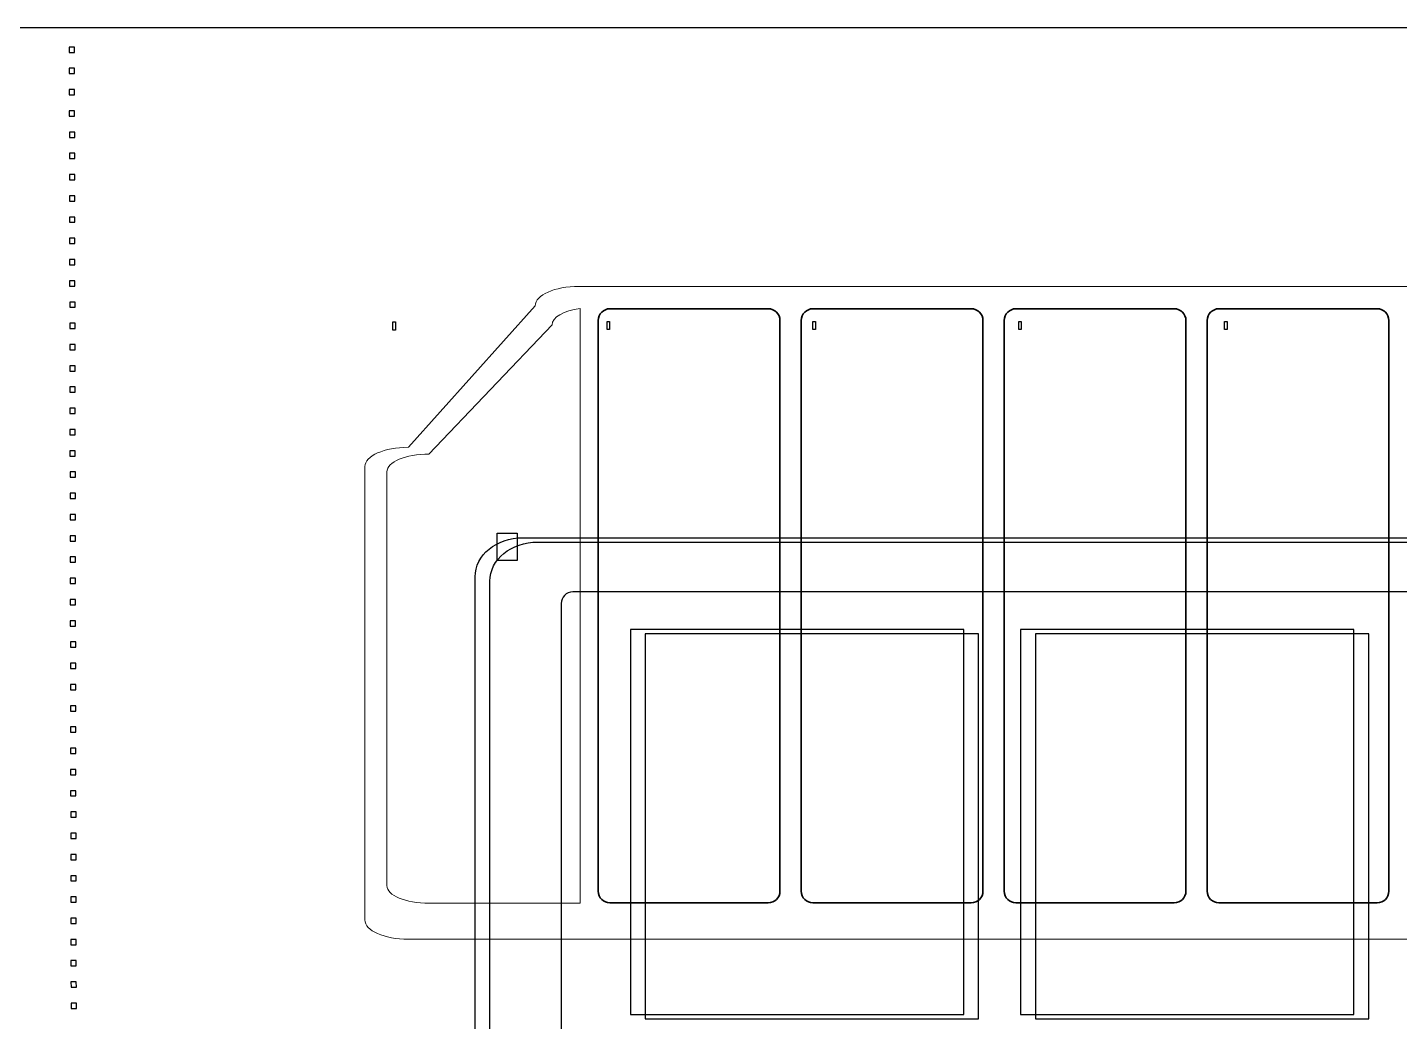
# Model space of a CAD drawing. Header units: centimetres. Extents: x -12.1 to 11.9, y -8.3 to 8.4.
# Drawn here: x -0.17 to 6.67, y 3.38 to 8.33 of the extents above; entities that cross this region are included whole.
import ezdxf

# ---------------------------------------------------------------- set-up
doc = ezdxf.new("R2010")
doc.units = ezdxf.units.CM
doc.header["$MEASUREMENT"] = 0
doc.header["$XCLIPFRAME"] = 0
doc.layers.add('Layer 1', color=7, linetype='Continuous')
picture_1 = doc.add_image_def('image2.jpg', size_in_pixel=(511, 710))
picture_2 = doc.add_image_def('image3.jpg', size_in_pixel=(69, 213))
picture_3 = doc.add_image_def('image5.jpg', size_in_pixel=(65, 213))
picture_4 = doc.add_image_def('image6.jpg', size_in_pixel=(65, 213))
picture_5 = doc.add_image_def('image7.jpg', size_in_pixel=(65, 213))
picture_6 = doc.add_image_def('image8.jpg', size_in_pixel=(65, 213))

msp = doc.modelspace()

# ---------------------------------------------------------------- linework, layer by layer
at = {"layer": 'Layer 1', "lineweight": 25}
for points, knots in [([(-11.88608, 8.33415), (-11.91814, 8.33415), (-11.94396, 8.30833), (-11.94396, 8.27627), (-11.94396, 8.27627), (-11.94396, 8.27627), (-11.94396, -8.27673), (-11.94396, -8.27673), (-11.94396, -8.27673), (-11.94396, -8.30879), (-11.91814, -8.33461), (-11.88608, -8.33461), (-11.88608, -8.33461), (-11.88608, -8.33461), (0.03836, -8.33461), (0.03836, -8.33461), (0.03836, -8.33461), (0.03836, -8.33461), (0.08301, -8.33461), (0.08301, -8.33461), (0.08301, -8.33461), (0.08301, -8.33461), (11.94461, -8.33461), (11.94461, -8.33461), (11.94461, -8.33461), (11.94461, -8.33461), (11.94461, 8.33414), (11.94461, 8.33414), (11.94461, 8.33414), (11.94461, 8.33414), (0.08301, 8.33414), (0.08301, 8.33414), (0.08301, 8.33414), (0.08301, 8.33414), (0.03836, 8.33414), (0.03836, 8.33414), (0.03836, 8.33414), (0.03836, 8.33414), (-11.88608, 8.33414), (-11.88608, 8.33414), (-11.88608, 8.33414), (-11.88608, 8.33414), (-11.88608, 8.33415), (-11.88608, 8.33415)], [0, 0, 0, 0, 0.0833333, 0.0833333, 0.0833333, 0.0833333, 0.1666667, 0.1666667, 0.1666667, 0.1666667, 0.25, 0.25, 0.25, 0.25, 0.3333333, 0.3333333, 0.3333333, 0.3333333, 0.4166667, 0.4166667, 0.4166667, 0.4166667, 0.5, 0.5, 0.5, 0.5, 0.5833333, 0.5833333, 0.5833333, 0.5833333, 0.6666667, 0.6666667, 0.6666667, 0.6666667, 0.75, 0.75, 0.75, 0.75, 0.8333333, 0.8333333, 0.8333333, 0.8333333, 1, 1, 1, 1]), ([(0.04167, 8.23659), (0.04167, 8.23659), (0.06813, 8.23659), (0.06813, 8.23659), (0.06813, 8.23659), (0.06813, 8.23659), (0.06813, 8.21013), (0.06813, 8.21013), (0.06813, 8.21013), (0.06813, 8.21013), (0.04167, 8.21013), (0.04167, 8.21013), (0.04167, 8.21013), (0.04167, 8.21013), (0.04167, 8.23659), (0.04167, 8.23659)], [0, 0, 0, 0, 0.2, 0.2, 0.2, 0.2, 0.4, 0.4, 0.4, 0.4, 0.6, 0.6, 0.6, 0.6, 1, 1, 1, 1]), ([(0.04167, 8.13075), (0.04167, 8.13075), (0.06813, 8.13075), (0.06813, 8.13075), (0.06813, 8.13075), (0.06813, 8.13075), (0.06813, 8.10429), (0.06813, 8.10429), (0.06813, 8.10429), (0.06813, 8.10429), (0.04167, 8.10429), (0.04167, 8.10429), (0.04167, 8.10429), (0.04167, 8.10429), (0.04167, 8.13075), (0.04167, 8.13075)], [0, 0, 0, 0, 0.2, 0.2, 0.2, 0.2, 0.4, 0.4, 0.4, 0.4, 0.6, 0.6, 0.6, 0.6, 1, 1, 1, 1]), ([(0.04167, 8.02492), (0.04167, 8.02492), (0.06813, 8.02492), (0.06813, 8.02492), (0.06813, 8.02492), (0.06813, 8.02492), (0.06813, 7.99846), (0.06813, 7.99846), (0.06813, 7.99846), (0.06813, 7.99846), (0.04167, 7.99846), (0.04167, 7.99846), (0.04167, 7.99846), (0.04167, 7.99846), (0.04167, 8.02492), (0.04167, 8.02492)], [0, 0, 0, 0, 0.2, 0.2, 0.2, 0.2, 0.4, 0.4, 0.4, 0.4, 0.6, 0.6, 0.6, 0.6, 1, 1, 1, 1]), ([(0.04167, 7.91909), (0.04167, 7.91909), (0.06813, 7.91909), (0.06813, 7.91909), (0.06813, 7.91909), (0.06813, 7.91909), (0.06813, 7.89263), (0.06813, 7.89263), (0.06813, 7.89263), (0.06813, 7.89263), (0.04167, 7.89263), (0.04167, 7.89263), (0.04167, 7.89263), (0.04167, 7.89263), (0.04167, 7.91909), (0.04167, 7.91909)], [0, 0, 0, 0, 0.2, 0.2, 0.2, 0.2, 0.4, 0.4, 0.4, 0.4, 0.6, 0.6, 0.6, 0.6, 1, 1, 1, 1]), ([(0.0425, 7.81325), (0.0425, 7.81325), (0.06896, 7.81325), (0.06896, 7.81325), (0.06896, 7.81325), (0.06896, 7.81325), (0.06896, 7.78679), (0.06896, 7.78679), (0.06896, 7.78679), (0.06896, 7.78679), (0.0425, 7.78679), (0.0425, 7.78679), (0.0425, 7.78679), (0.0425, 7.78679), (0.0425, 7.81325), (0.0425, 7.81325)], [0, 0, 0, 0, 0.2, 0.2, 0.2, 0.2, 0.4, 0.4, 0.4, 0.4, 0.6, 0.6, 0.6, 0.6, 1, 1, 1, 1]), ([(0.0425, 7.70742), (0.0425, 7.70742), (0.06896, 7.70742), (0.06896, 7.70742), (0.06896, 7.70742), (0.06896, 7.70742), (0.06896, 7.68096), (0.06896, 7.68096), (0.06896, 7.68096), (0.06896, 7.68096), (0.0425, 7.68096), (0.0425, 7.68096), (0.0425, 7.68096), (0.0425, 7.68096), (0.0425, 7.70742), (0.0425, 7.70742)], [0, 0, 0, 0, 0.2, 0.2, 0.2, 0.2, 0.4, 0.4, 0.4, 0.4, 0.6, 0.6, 0.6, 0.6, 1, 1, 1, 1]), ([(0.0425, 7.60159), (0.0425, 7.60159), (0.06896, 7.60159), (0.06896, 7.60159), (0.06896, 7.60159), (0.06896, 7.60159), (0.06896, 7.57513), (0.06896, 7.57513), (0.06896, 7.57513), (0.06896, 7.57513), (0.0425, 7.57513), (0.0425, 7.57513), (0.0425, 7.57513), (0.0425, 7.57513), (0.0425, 7.60159), (0.0425, 7.60159)], [0, 0, 0, 0, 0.2, 0.2, 0.2, 0.2, 0.4, 0.4, 0.4, 0.4, 0.6, 0.6, 0.6, 0.6, 1, 1, 1, 1]), ([(0.0425, 7.49575), (0.0425, 7.49575), (0.06896, 7.49575), (0.06896, 7.49575), (0.06896, 7.49575), (0.06896, 7.49575), (0.06896, 7.46929), (0.06896, 7.46929), (0.06896, 7.46929), (0.06896, 7.46929), (0.0425, 7.46929), (0.0425, 7.46929), (0.0425, 7.46929), (0.0425, 7.46929), (0.0425, 7.49575), (0.0425, 7.49575)], [0, 0, 0, 0, 0.2, 0.2, 0.2, 0.2, 0.4, 0.4, 0.4, 0.4, 0.6, 0.6, 0.6, 0.6, 1, 1, 1, 1]), ([(0.04332, 7.38992), (0.04332, 7.38992), (0.06978, 7.38992), (0.06978, 7.38992), (0.06978, 7.38992), (0.06978, 7.38992), (0.06978, 7.36346), (0.06978, 7.36346), (0.06978, 7.36346), (0.06978, 7.36346), (0.04332, 7.36346), (0.04332, 7.36346), (0.04332, 7.36346), (0.04332, 7.36346), (0.04332, 7.38992), (0.04332, 7.38992)], [0, 0, 0, 0, 0.2, 0.2, 0.2, 0.2, 0.4, 0.4, 0.4, 0.4, 0.6, 0.6, 0.6, 0.6, 1, 1, 1, 1]), ([(0.04332, 7.28409), (0.04332, 7.28409), (0.06978, 7.28409), (0.06978, 7.28409), (0.06978, 7.28409), (0.06978, 7.28409), (0.06978, 7.25763), (0.06978, 7.25763), (0.06978, 7.25763), (0.06978, 7.25763), (0.04332, 7.25763), (0.04332, 7.25763), (0.04332, 7.25763), (0.04332, 7.25763), (0.04332, 7.28409), (0.04332, 7.28409)], [0, 0, 0, 0, 0.2, 0.2, 0.2, 0.2, 0.4, 0.4, 0.4, 0.4, 0.6, 0.6, 0.6, 0.6, 1, 1, 1, 1]), ([(0.04332, 7.17825), (0.04332, 7.17825), (0.06978, 7.17825), (0.06978, 7.17825), (0.06978, 7.17825), (0.06978, 7.17825), (0.06978, 7.15179), (0.06978, 7.15179), (0.06978, 7.15179), (0.06978, 7.15179), (0.04332, 7.15179), (0.04332, 7.15179), (0.04332, 7.15179), (0.04332, 7.15179), (0.04332, 7.17825), (0.04332, 7.17825)], [0, 0, 0, 0, 0.2, 0.2, 0.2, 0.2, 0.4, 0.4, 0.4, 0.4, 0.6, 0.6, 0.6, 0.6, 1, 1, 1, 1]), ([(0.04332, 7.07242), (0.04332, 7.07242), (0.06978, 7.07242), (0.06978, 7.07242), (0.06978, 7.07242), (0.06978, 7.07242), (0.06978, 7.04596), (0.06978, 7.04596), (0.06978, 7.04596), (0.06978, 7.04596), (0.04332, 7.04596), (0.04332, 7.04596), (0.04332, 7.04596), (0.04332, 7.04596), (0.04332, 7.07242), (0.04332, 7.07242)], [0, 0, 0, 0, 0.2, 0.2, 0.2, 0.2, 0.4, 0.4, 0.4, 0.4, 0.6, 0.6, 0.6, 0.6, 1, 1, 1, 1]), ([(0.04415, 6.96659), (0.04415, 6.96659), (0.07061, 6.96659), (0.07061, 6.96659), (0.07061, 6.96659), (0.07061, 6.96659), (0.07061, 6.94013), (0.07061, 6.94013), (0.07061, 6.94013), (0.07061, 6.94013), (0.04415, 6.94013), (0.04415, 6.94013), (0.04415, 6.94013), (0.04415, 6.94013), (0.04415, 6.96659), (0.04415, 6.96659)], [0, 0, 0, 0, 0.2, 0.2, 0.2, 0.2, 0.4, 0.4, 0.4, 0.4, 0.6, 0.6, 0.6, 0.6, 1, 1, 1, 1]), ([(0.04415, 6.86075), (0.04415, 6.86075), (0.07061, 6.86075), (0.07061, 6.86075), (0.07061, 6.86075), (0.07061, 6.86075), (0.07061, 6.83429), (0.07061, 6.83429), (0.07061, 6.83429), (0.07061, 6.83429), (0.04415, 6.83429), (0.04415, 6.83429), (0.04415, 6.83429), (0.04415, 6.83429), (0.04415, 6.86075), (0.04415, 6.86075)], [0, 0, 0, 0, 0.2, 0.2, 0.2, 0.2, 0.4, 0.4, 0.4, 0.4, 0.6, 0.6, 0.6, 0.6, 1, 1, 1, 1]), ([(0.04415, 6.75492), (0.04415, 6.75492), (0.07061, 6.75492), (0.07061, 6.75492), (0.07061, 6.75492), (0.07061, 6.75492), (0.07061, 6.72846), (0.07061, 6.72846), (0.07061, 6.72846), (0.07061, 6.72846), (0.04415, 6.72846), (0.04415, 6.72846), (0.04415, 6.72846), (0.04415, 6.72846), (0.04415, 6.75492), (0.04415, 6.75492)], [0, 0, 0, 0, 0.2, 0.2, 0.2, 0.2, 0.4, 0.4, 0.4, 0.4, 0.6, 0.6, 0.6, 0.6, 1, 1, 1, 1]), ([(0.04415, 6.64909), (0.04415, 6.64909), (0.07061, 6.64909), (0.07061, 6.64909), (0.07061, 6.64909), (0.07061, 6.64909), (0.07061, 6.62263), (0.07061, 6.62263), (0.07061, 6.62263), (0.07061, 6.62263), (0.04415, 6.62263), (0.04415, 6.62263), (0.04415, 6.62263), (0.04415, 6.62263), (0.04415, 6.64909), (0.04415, 6.64909)], [0, 0, 0, 0, 0.2, 0.2, 0.2, 0.2, 0.4, 0.4, 0.4, 0.4, 0.6, 0.6, 0.6, 0.6, 1, 1, 1, 1]), ([(0.04497, 6.54325), (0.04497, 6.54325), (0.07143, 6.54325), (0.07143, 6.54325), (0.07143, 6.54325), (0.07143, 6.54325), (0.07143, 6.51679), (0.07143, 6.51679), (0.07143, 6.51679), (0.07143, 6.51679), (0.04497, 6.51679), (0.04497, 6.51679), (0.04497, 6.51679), (0.04497, 6.51679), (0.04497, 6.54325), (0.04497, 6.54325)], [0, 0, 0, 0, 0.2, 0.2, 0.2, 0.2, 0.4, 0.4, 0.4, 0.4, 0.6, 0.6, 0.6, 0.6, 1, 1, 1, 1]), ([(0.04497, 6.43742), (0.04497, 6.43742), (0.07143, 6.43742), (0.07143, 6.43742), (0.07143, 6.43742), (0.07143, 6.43742), (0.07143, 6.41096), (0.07143, 6.41096), (0.07143, 6.41096), (0.07143, 6.41096), (0.04497, 6.41096), (0.04497, 6.41096), (0.04497, 6.41096), (0.04497, 6.41096), (0.04497, 6.43742), (0.04497, 6.43742)], [0, 0, 0, 0, 0.2, 0.2, 0.2, 0.2, 0.4, 0.4, 0.4, 0.4, 0.6, 0.6, 0.6, 0.6, 1, 1, 1, 1]), ([(0.04497, 6.33159), (0.04497, 6.33159), (0.07143, 6.33159), (0.07143, 6.33159), (0.07143, 6.33159), (0.07143, 6.33159), (0.07143, 6.30513), (0.07143, 6.30513), (0.07143, 6.30513), (0.07143, 6.30513), (0.04497, 6.30513), (0.04497, 6.30513), (0.04497, 6.30513), (0.04497, 6.30513), (0.04497, 6.33159), (0.04497, 6.33159)], [0, 0, 0, 0, 0.2, 0.2, 0.2, 0.2, 0.4, 0.4, 0.4, 0.4, 0.6, 0.6, 0.6, 0.6, 1, 1, 1, 1]), ([(0.04497, 6.22575), (0.04497, 6.22575), (0.07143, 6.22575), (0.07143, 6.22575), (0.07143, 6.22575), (0.07143, 6.22575), (0.07143, 6.19929), (0.07143, 6.19929), (0.07143, 6.19929), (0.07143, 6.19929), (0.04497, 6.19929), (0.04497, 6.19929), (0.04497, 6.19929), (0.04497, 6.19929), (0.04497, 6.22575), (0.04497, 6.22575)], [0, 0, 0, 0, 0.2, 0.2, 0.2, 0.2, 0.4, 0.4, 0.4, 0.4, 0.6, 0.6, 0.6, 0.6, 1, 1, 1, 1]), ([(0.0458, 6.11992), (0.0458, 6.11992), (0.07226, 6.11992), (0.07226, 6.11992), (0.07226, 6.11992), (0.07226, 6.11992), (0.07226, 6.09346), (0.07226, 6.09346), (0.07226, 6.09346), (0.07226, 6.09346), (0.0458, 6.09346), (0.0458, 6.09346), (0.0458, 6.09346), (0.0458, 6.09346), (0.0458, 6.11992), (0.0458, 6.11992)], [0, 0, 0, 0, 0.2, 0.2, 0.2, 0.2, 0.4, 0.4, 0.4, 0.4, 0.6, 0.6, 0.6, 0.6, 1, 1, 1, 1]), ([(0.0458, 6.01409), (0.0458, 6.01409), (0.07226, 6.01409), (0.07226, 6.01409), (0.07226, 6.01409), (0.07226, 6.01409), (0.07226, 5.98763), (0.07226, 5.98763), (0.07226, 5.98763), (0.07226, 5.98763), (0.0458, 5.98763), (0.0458, 5.98763), (0.0458, 5.98763), (0.0458, 5.98763), (0.0458, 6.01409), (0.0458, 6.01409)], [0, 0, 0, 0, 0.2, 0.2, 0.2, 0.2, 0.4, 0.4, 0.4, 0.4, 0.6, 0.6, 0.6, 0.6, 1, 1, 1, 1]), ([(0.0458, 5.90825), (0.0458, 5.90825), (0.07226, 5.90825), (0.07226, 5.90825), (0.07226, 5.90825), (0.07226, 5.90825), (0.07226, 5.88179), (0.07226, 5.88179), (0.07226, 5.88179), (0.07226, 5.88179), (0.0458, 5.88179), (0.0458, 5.88179), (0.0458, 5.88179), (0.0458, 5.88179), (0.0458, 5.90825), (0.0458, 5.90825)], [0, 0, 0, 0, 0.2, 0.2, 0.2, 0.2, 0.4, 0.4, 0.4, 0.4, 0.6, 0.6, 0.6, 0.6, 1, 1, 1, 1]), ([(0.0458, 5.80242), (0.0458, 5.80242), (0.07226, 5.80242), (0.07226, 5.80242), (0.07226, 5.80242), (0.07226, 5.80242), (0.07226, 5.77596), (0.07226, 5.77596), (0.07226, 5.77596), (0.07226, 5.77596), (0.0458, 5.77596), (0.0458, 5.77596), (0.0458, 5.77596), (0.0458, 5.77596), (0.0458, 5.80242), (0.0458, 5.80242)], [0, 0, 0, 0, 0.2, 0.2, 0.2, 0.2, 0.4, 0.4, 0.4, 0.4, 0.6, 0.6, 0.6, 0.6, 1, 1, 1, 1]), ([(2.37594, 5.77087), (2.24403, 5.77087), (2.13779, 5.68366), (2.13779, 5.57538), (2.13779, 5.57538), (2.13779, 5.57538), (2.13779, -3.90035), (2.13779, -3.90035), (2.13779, -3.90035), (2.13779, -4.00863), (2.24403, -4.09584), (2.37594, -4.09584), (2.37594, -4.09584), (2.37594, -4.09584), (8.99844, -4.09584), (8.99844, -4.09584), (8.99844, -4.09584), (9.13035, -4.09584), (9.23658, -4.00863), (9.23658, -3.90035), (9.23658, -3.90035), (9.23658, -3.90035), (9.23658, 5.57538), (9.23658, 5.57538), (9.23658, 5.57538), (9.23658, 5.68366), (9.13034, 5.77087), (8.99844, 5.77087), (8.99844, 5.77087), (8.99844, 5.77087), (2.37594, 5.77087), (2.37594, 5.77087)], [0, 0, 0, 0, 0.1111111, 0.1111111, 0.1111111, 0.1111111, 0.2222222, 0.2222222, 0.2222222, 0.2222222, 0.3333333, 0.3333333, 0.3333333, 0.3333333, 0.4444444, 0.4444444, 0.4444444, 0.4444444, 0.5555556, 0.5555556, 0.5555556, 0.5555556, 0.6666667, 0.6666667, 0.6666667, 0.6666667, 0.7777778, 0.7777778, 0.7777778, 0.7777778, 1, 1, 1, 1]), ([(0.04663, 5.69659), (0.04663, 5.69659), (0.07309, 5.69659), (0.07309, 5.69659), (0.07309, 5.69659), (0.07309, 5.69659), (0.07309, 5.67013), (0.07309, 5.67013), (0.07309, 5.67013), (0.07309, 5.67013), (0.04663, 5.67013), (0.04663, 5.67013), (0.04663, 5.67013), (0.04663, 5.67013), (0.04663, 5.69659), (0.04663, 5.69659)], [0, 0, 0, 0, 0.2, 0.2, 0.2, 0.2, 0.4, 0.4, 0.4, 0.4, 0.6, 0.6, 0.6, 0.6, 1, 1, 1, 1]), ([(0.04663, 5.59075), (0.04663, 5.59075), (0.07309, 5.59075), (0.07309, 5.59075), (0.07309, 5.59075), (0.07309, 5.59075), (0.07309, 5.56429), (0.07309, 5.56429), (0.07309, 5.56429), (0.07309, 5.56429), (0.04663, 5.56429), (0.04663, 5.56429), (0.04663, 5.56429), (0.04663, 5.56429), (0.04663, 5.59075), (0.04663, 5.59075)], [0, 0, 0, 0, 0.2, 0.2, 0.2, 0.2, 0.4, 0.4, 0.4, 0.4, 0.6, 0.6, 0.6, 0.6, 1, 1, 1, 1]), ([(0.04663, 5.48492), (0.04663, 5.48492), (0.07309, 5.48492), (0.07309, 5.48492), (0.07309, 5.48492), (0.07309, 5.48492), (0.07309, 5.45846), (0.07309, 5.45846), (0.07309, 5.45846), (0.07309, 5.45846), (0.04663, 5.45846), (0.04663, 5.45846), (0.04663, 5.45846), (0.04663, 5.45846), (0.04663, 5.48492), (0.04663, 5.48492)], [0, 0, 0, 0, 0.2, 0.2, 0.2, 0.2, 0.4, 0.4, 0.4, 0.4, 0.6, 0.6, 0.6, 0.6, 1, 1, 1, 1]), ([(2.55107, 5.52213), (2.55107, 5.52213), (9.13175, 5.52213), (9.13175, 5.52213), (9.13175, 5.52213), (9.16381, 5.52213), (9.18963, 5.49631), (9.18963, 5.46425), (9.18963, 5.46425), (9.18963, 5.46425), (9.18963, -4.0624), (9.18963, -4.0624), (9.18963, -4.0624), (9.18963, -4.09446), (9.16381, -4.12028), (9.13175, -4.12028), (9.13175, -4.12028), (9.13175, -4.12028), (2.55107, -4.12028), (2.55107, -4.12028), (2.55107, -4.12028), (2.51901, -4.12028), (2.49319, -4.09446), (2.49319, -4.0624), (2.49319, -4.0624), (2.49319, -4.0624), (2.49319, 5.46425), (2.49319, 5.46425), (2.49319, 5.46425), (2.49319, 5.49631), (2.51901, 5.52213), (2.55107, 5.52213)], [0, 0, 0, 0, 0.1111111, 0.1111111, 0.1111111, 0.1111111, 0.2222222, 0.2222222, 0.2222222, 0.2222222, 0.3333333, 0.3333333, 0.3333333, 0.3333333, 0.4444444, 0.4444444, 0.4444444, 0.4444444, 0.5555556, 0.5555556, 0.5555556, 0.5555556, 0.6666667, 0.6666667, 0.6666667, 0.6666667, 0.7777778, 0.7777778, 0.7777778, 0.7777778, 1, 1, 1, 1]), ([(0.04663, 5.37909), (0.04663, 5.37909), (0.07309, 5.37909), (0.07309, 5.37909), (0.07309, 5.37909), (0.07309, 5.37909), (0.07309, 5.35263), (0.07309, 5.35263), (0.07309, 5.35263), (0.07309, 5.35263), (0.04663, 5.35263), (0.04663, 5.35263), (0.04663, 5.35263), (0.04663, 5.35263), (0.04663, 5.37909), (0.04663, 5.37909)], [0, 0, 0, 0, 0.2, 0.2, 0.2, 0.2, 0.4, 0.4, 0.4, 0.4, 0.6, 0.6, 0.6, 0.6, 1, 1, 1, 1]), ([(0.04745, 5.27325), (0.04745, 5.27325), (0.07391, 5.27325), (0.07391, 5.27325), (0.07391, 5.27325), (0.07391, 5.27325), (0.07391, 5.24679), (0.07391, 5.24679), (0.07391, 5.24679), (0.07391, 5.24679), (0.04745, 5.24679), (0.04745, 5.24679), (0.04745, 5.24679), (0.04745, 5.24679), (0.04745, 5.27325), (0.04745, 5.27325)], [0, 0, 0, 0, 0.2, 0.2, 0.2, 0.2, 0.4, 0.4, 0.4, 0.4, 0.6, 0.6, 0.6, 0.6, 1, 1, 1, 1]), ([(2.91176, 5.31413), (2.91176, 5.31413), (4.5729, 5.31413), (4.5729, 5.31413), (4.5729, 5.31413), (4.5729, 5.31413), (4.5729, 3.39666), (4.5729, 3.39666), (4.5729, 3.39666), (4.5729, 3.39666), (2.91176, 3.39666), (2.91176, 3.39666), (2.91176, 3.39666), (2.91176, 3.39666), (2.91176, 5.31413), (2.91176, 5.31413)], [0, 0, 0, 0, 0.2, 0.2, 0.2, 0.2, 0.4, 0.4, 0.4, 0.4, 0.6, 0.6, 0.6, 0.6, 1, 1, 1, 1]), ([(4.85662, 5.31413), (4.85662, 5.31413), (6.51776, 5.31413), (6.51776, 5.31413), (6.51776, 5.31413), (6.51776, 5.31413), (6.51776, 3.39666), (6.51776, 3.39666), (6.51776, 3.39666), (6.51776, 3.39666), (4.85662, 3.39666), (4.85662, 3.39666), (4.85662, 3.39666), (4.85662, 3.39666), (4.85662, 5.31413), (4.85662, 5.31413)], [0, 0, 0, 0, 0.2, 0.2, 0.2, 0.2, 0.4, 0.4, 0.4, 0.4, 0.6, 0.6, 0.6, 0.6, 1, 1, 1, 1]), ([(0.04745, 5.16742), (0.04745, 5.16742), (0.07391, 5.16742), (0.07391, 5.16742), (0.07391, 5.16742), (0.07391, 5.16742), (0.07391, 5.14096), (0.07391, 5.14096), (0.07391, 5.14096), (0.07391, 5.14096), (0.04745, 5.14096), (0.04745, 5.14096), (0.04745, 5.14096), (0.04745, 5.14096), (0.04745, 5.16742), (0.04745, 5.16742)], [0, 0, 0, 0, 0.2, 0.2, 0.2, 0.2, 0.4, 0.4, 0.4, 0.4, 0.6, 0.6, 0.6, 0.6, 1, 1, 1, 1]), ([(0.04745, 5.06159), (0.04745, 5.06159), (0.07391, 5.06159), (0.07391, 5.06159), (0.07391, 5.06159), (0.07391, 5.06159), (0.07391, 5.03513), (0.07391, 5.03513), (0.07391, 5.03513), (0.07391, 5.03513), (0.04745, 5.03513), (0.04745, 5.03513), (0.04745, 5.03513), (0.04745, 5.03513), (0.04745, 5.06159), (0.04745, 5.06159)], [0, 0, 0, 0, 0.2, 0.2, 0.2, 0.2, 0.4, 0.4, 0.4, 0.4, 0.6, 0.6, 0.6, 0.6, 1, 1, 1, 1]), ([(0.04745, 4.95575), (0.04745, 4.95575), (0.07391, 4.95575), (0.07391, 4.95575), (0.07391, 4.95575), (0.07391, 4.95575), (0.07391, 4.92929), (0.07391, 4.92929), (0.07391, 4.92929), (0.07391, 4.92929), (0.04745, 4.92929), (0.04745, 4.92929), (0.04745, 4.92929), (0.04745, 4.92929), (0.04745, 4.95575), (0.04745, 4.95575)], [0, 0, 0, 0, 0.2, 0.2, 0.2, 0.2, 0.4, 0.4, 0.4, 0.4, 0.6, 0.6, 0.6, 0.6, 1, 1, 1, 1]), ([(0.04828, 4.84992), (0.04828, 4.84992), (0.07474, 4.84992), (0.07474, 4.84992), (0.07474, 4.84992), (0.07474, 4.84992), (0.07474, 4.82346), (0.07474, 4.82346), (0.07474, 4.82346), (0.07474, 4.82346), (0.04828, 4.82346), (0.04828, 4.82346), (0.04828, 4.82346), (0.04828, 4.82346), (0.04828, 4.84992), (0.04828, 4.84992)], [0, 0, 0, 0, 0.2, 0.2, 0.2, 0.2, 0.4, 0.4, 0.4, 0.4, 0.6, 0.6, 0.6, 0.6, 1, 1, 1, 1]), ([(0.04828, 4.74409), (0.04828, 4.74409), (0.07474, 4.74409), (0.07474, 4.74409), (0.07474, 4.74409), (0.07474, 4.74409), (0.07474, 4.71763), (0.07474, 4.71763), (0.07474, 4.71763), (0.07474, 4.71763), (0.04828, 4.71763), (0.04828, 4.71763), (0.04828, 4.71763), (0.04828, 4.71763), (0.04828, 4.74409), (0.04828, 4.74409)], [0, 0, 0, 0, 0.2, 0.2, 0.2, 0.2, 0.4, 0.4, 0.4, 0.4, 0.6, 0.6, 0.6, 0.6, 1, 1, 1, 1]), ([(0.04828, 4.63825), (0.04828, 4.63825), (0.07474, 4.63825), (0.07474, 4.63825), (0.07474, 4.63825), (0.07474, 4.63825), (0.07474, 4.61179), (0.07474, 4.61179), (0.07474, 4.61179), (0.07474, 4.61179), (0.04828, 4.61179), (0.04828, 4.61179), (0.04828, 4.61179), (0.04828, 4.61179), (0.04828, 4.63825), (0.04828, 4.63825)], [0, 0, 0, 0, 0.2, 0.2, 0.2, 0.2, 0.4, 0.4, 0.4, 0.4, 0.6, 0.6, 0.6, 0.6, 1, 1, 1, 1]), ([(0.04828, 4.53242), (0.04828, 4.53242), (0.07474, 4.53242), (0.07474, 4.53242), (0.07474, 4.53242), (0.07474, 4.53242), (0.07474, 4.50596), (0.07474, 4.50596), (0.07474, 4.50596), (0.07474, 4.50596), (0.04828, 4.50596), (0.04828, 4.50596), (0.04828, 4.50596), (0.04828, 4.50596), (0.04828, 4.53242), (0.04828, 4.53242)], [0, 0, 0, 0, 0.2, 0.2, 0.2, 0.2, 0.4, 0.4, 0.4, 0.4, 0.6, 0.6, 0.6, 0.6, 1, 1, 1, 1]), ([(0.0491, 4.42659), (0.0491, 4.42659), (0.07556, 4.42659), (0.07556, 4.42659), (0.07556, 4.42659), (0.07556, 4.42659), (0.07556, 4.40013), (0.07556, 4.40013), (0.07556, 4.40013), (0.07556, 4.40013), (0.0491, 4.40013), (0.0491, 4.40013), (0.0491, 4.40013), (0.0491, 4.40013), (0.0491, 4.42659), (0.0491, 4.42659)], [0, 0, 0, 0, 0.2, 0.2, 0.2, 0.2, 0.4, 0.4, 0.4, 0.4, 0.6, 0.6, 0.6, 0.6, 1, 1, 1, 1]), ([(0.0491, 4.32075), (0.0491, 4.32075), (0.07556, 4.32075), (0.07556, 4.32075), (0.07556, 4.32075), (0.07556, 4.32075), (0.07556, 4.29429), (0.07556, 4.29429), (0.07556, 4.29429), (0.07556, 4.29429), (0.0491, 4.29429), (0.0491, 4.29429), (0.0491, 4.29429), (0.0491, 4.29429), (0.0491, 4.32075), (0.0491, 4.32075)], [0, 0, 0, 0, 0.2, 0.2, 0.2, 0.2, 0.4, 0.4, 0.4, 0.4, 0.6, 0.6, 0.6, 0.6, 1, 1, 1, 1]), ([(0.0491, 4.21492), (0.0491, 4.21492), (0.07556, 4.21492), (0.07556, 4.21492), (0.07556, 4.21492), (0.07556, 4.21492), (0.07556, 4.18846), (0.07556, 4.18846), (0.07556, 4.18846), (0.07556, 4.18846), (0.0491, 4.18846), (0.0491, 4.18846), (0.0491, 4.18846), (0.0491, 4.18846), (0.0491, 4.21492), (0.0491, 4.21492)], [0, 0, 0, 0, 0.2, 0.2, 0.2, 0.2, 0.4, 0.4, 0.4, 0.4, 0.6, 0.6, 0.6, 0.6, 1, 1, 1, 1]), ([(0.0491, 4.10909), (0.0491, 4.10909), (0.07556, 4.10909), (0.07556, 4.10909), (0.07556, 4.10909), (0.07556, 4.10909), (0.07556, 4.08263), (0.07556, 4.08263), (0.07556, 4.08263), (0.07556, 4.08263), (0.0491, 4.08263), (0.0491, 4.08263), (0.0491, 4.08263), (0.0491, 4.08263), (0.0491, 4.10909), (0.0491, 4.10909)], [0, 0, 0, 0, 0.2, 0.2, 0.2, 0.2, 0.4, 0.4, 0.4, 0.4, 0.6, 0.6, 0.6, 0.6, 1, 1, 1, 1]), ([(0.0491, 4.00325), (0.0491, 4.00325), (0.07556, 4.00325), (0.07556, 4.00325), (0.07556, 4.00325), (0.07556, 4.00325), (0.07639, 3.97679), (0.07639, 3.97679), (0.07639, 3.97679), (0.07639, 3.97679), (0.04993, 3.97679), (0.04993, 3.97679), (0.04993, 3.97679), (0.04993, 3.97679), (0.0491, 4.00325), (0.0491, 4.00325)], [0, 0, 0, 0, 0.2, 0.2, 0.2, 0.2, 0.4, 0.4, 0.4, 0.4, 0.6, 0.6, 0.6, 0.6, 1, 1, 1, 1]), ([(0.04993, 3.89742), (0.04993, 3.89742), (0.07639, 3.89742), (0.07639, 3.89742), (0.07639, 3.89742), (0.07639, 3.89742), (0.07639, 3.87096), (0.07639, 3.87096), (0.07639, 3.87096), (0.07639, 3.87096), (0.04993, 3.87096), (0.04993, 3.87096), (0.04993, 3.87096), (0.04993, 3.87096), (0.04993, 3.89742), (0.04993, 3.89742)], [0, 0, 0, 0, 0.2, 0.2, 0.2, 0.2, 0.4, 0.4, 0.4, 0.4, 0.6, 0.6, 0.6, 0.6, 1, 1, 1, 1]), ([(0.04993, 3.79159), (0.04993, 3.79159), (0.07639, 3.79159), (0.07639, 3.79159), (0.07639, 3.79159), (0.07639, 3.79159), (0.07639, 3.76513), (0.07639, 3.76513), (0.07639, 3.76513), (0.07639, 3.76513), (0.04993, 3.76513), (0.04993, 3.76513), (0.04993, 3.76513), (0.04993, 3.76513), (0.04993, 3.79159), (0.04993, 3.79159)], [0, 0, 0, 0, 0.2, 0.2, 0.2, 0.2, 0.4, 0.4, 0.4, 0.4, 0.6, 0.6, 0.6, 0.6, 1, 1, 1, 1]), ([(0.04993, 3.68575), (0.04993, 3.68575), (0.07639, 3.68575), (0.07639, 3.68575), (0.07639, 3.68575), (0.07639, 3.68575), (0.07639, 3.65929), (0.07639, 3.65929), (0.07639, 3.65929), (0.07639, 3.65929), (0.04993, 3.65929), (0.04993, 3.65929), (0.04993, 3.65929), (0.04993, 3.65929), (0.04993, 3.68575), (0.04993, 3.68575)], [0, 0, 0, 0, 0.2, 0.2, 0.2, 0.2, 0.4, 0.4, 0.4, 0.4, 0.6, 0.6, 0.6, 0.6, 1, 1, 1, 1]), ([(0.04993, 3.57992), (0.04993, 3.57992), (0.07639, 3.57992), (0.07639, 3.57992), (0.07639, 3.57992), (0.07639, 3.57992), (0.07722, 3.55346), (0.07722, 3.55346), (0.07722, 3.55346), (0.07722, 3.55346), (0.05076, 3.55346), (0.05076, 3.55346), (0.05076, 3.55346), (0.05076, 3.55346), (0.04993, 3.57992), (0.04993, 3.57992)], [0, 0, 0, 0, 0.2, 0.2, 0.2, 0.2, 0.4, 0.4, 0.4, 0.4, 0.6, 0.6, 0.6, 0.6, 1, 1, 1, 1]), ([(0.05075, 3.47409), (0.05075, 3.47409), (0.07721, 3.47409), (0.07721, 3.47409), (0.07721, 3.47409), (0.07721, 3.47409), (0.07721, 3.44763), (0.07721, 3.44763), (0.07721, 3.44763), (0.07721, 3.44763), (0.05075, 3.44763), (0.05075, 3.44763), (0.05075, 3.44763), (0.05075, 3.44763), (0.05075, 3.47409), (0.05075, 3.47409)], [0, 0, 0, 0, 0.2, 0.2, 0.2, 0.2, 0.4, 0.4, 0.4, 0.4, 0.6, 0.6, 0.6, 0.6, 1, 1, 1, 1])]:
    msp.add_open_spline(points, degree=3, knots=knots, dxfattribs=at)
at = {"layer": 'Layer 1', "color": 28, "lineweight": 15}
msp.add_open_spline([(8.70177, 7.04443), (8.82214, 7.04443), (8.91909, 7.00153), (8.91909, 6.94827), (8.91909, 6.94827), (8.91909, 6.94827), (9.55159, 6.24282), (9.55159, 6.24282), (9.55159, 6.24282), (9.6719, 6.24282), (9.76824, 6.1999), (9.76824, 6.14666), (9.76824, 6.14666), (9.76824, 6.14666), (9.76824, 3.88844), (9.76824, 3.88844), (9.76824, 3.88844), (9.76824, 3.8352), (9.67191, 3.79228), (9.55159, 3.79228), (9.55159, 3.79228), (9.55159, 3.79228), (1.7315, 3.79228), (1.7315, 3.79228), (1.7315, 3.79228), (1.61119, 3.79228), (1.51485, 3.8352), (1.51486, 3.88844), (1.51486, 3.88844), (1.51486, 3.88844), (1.51486, 6.14666), (1.51486, 6.14666), (1.51486, 6.14666), (1.51486, 6.1999), (1.61119, 6.24282), (1.7315, 6.24282), (1.7315, 6.24282), (1.7315, 6.24282), (2.364, 6.94827), (2.364, 6.94827), (2.364, 6.94827), (2.364, 7.00153), (2.46095, 7.04443), (2.58132, 7.04443), (2.58132, 7.04443), (2.58132, 7.04443), (8.70176, 7.04443), (8.70176, 7.04443), (8.70176, 7.04443), (8.70176, 7.04443), (8.70177, 7.04443), (8.70177, 7.04443)], degree=3, knots=[0, 0, 0, 0, 0.0714286, 0.0714286, 0.0714286, 0.0714286, 0.1428571, 0.1428571, 0.1428571, 0.1428571, 0.2142857, 0.2142857, 0.2142857, 0.2142857, 0.2857143, 0.2857143, 0.2857143, 0.2857143, 0.3571429, 0.3571429, 0.3571429, 0.3571429, 0.4285714, 0.4285714, 0.4285714, 0.4285714, 0.5, 0.5, 0.5, 0.5, 0.5714286, 0.5714286, 0.5714286, 0.5714286, 0.6428571, 0.6428571, 0.6428571, 0.6428571, 0.7142857, 0.7142857, 0.7142857, 0.7142857, 0.7857143, 0.7857143, 0.7857143, 0.7857143, 0.8571429, 0.8571429, 0.8571429, 0.8571429, 1, 1, 1, 1], dxfattribs=at)
at = {"layer": 'Layer 1', "lineweight": 13}
msp.add_open_spline([(2.58749, 6.93504), (2.5059, 6.92295), (2.44776, 6.8906), (2.44776, 6.85236), (2.44776, 6.85236), (2.44776, 6.85236), (1.83426, 6.20909), (1.83426, 6.20909), (1.83426, 6.20909), (1.71762, 6.20909), (1.62425, 6.16922), (1.62425, 6.12062), (1.62425, 6.12062), (1.62425, 6.12062), (1.62425, 4.05935), (1.62425, 4.05935), (1.62425, 4.05935), (1.62425, 4.01075), (1.71762, 3.97171), (1.83426, 3.97171), (1.83426, 3.97171), (1.83426, 3.97171), (2.5875, 3.97171), (2.5875, 3.97171), (2.5875, 3.97171), (2.5875, 3.97171), (2.5875, 6.93504), (2.5875, 6.93504), (2.5875, 6.93504), (2.5875, 6.93504), (2.58749, 6.93504), (2.58749, 6.93504)], degree=3, knots=[0, 0, 0, 0, 0.1111111, 0.1111111, 0.1111111, 0.1111111, 0.2222222, 0.2222222, 0.2222222, 0.2222222, 0.3333333, 0.3333333, 0.3333333, 0.3333333, 0.4444444, 0.4444444, 0.4444444, 0.4444444, 0.5555556, 0.5555556, 0.5555556, 0.5555556, 0.6666667, 0.6666667, 0.6666667, 0.6666667, 0.7777778, 0.7777778, 0.7777778, 0.7777778, 1, 1, 1, 1], dxfattribs=at)
at = {"layer": 'Layer 1', "lineweight": 35}
for points in [[(2.73628, 6.93299), (2.73628, 6.93299), (3.52482, 6.93299), (3.52482, 6.93299), (3.52482, 6.93299), (3.55718, 6.93299), (3.58323, 6.90694), (3.58323, 6.87458), (3.58323, 6.87458), (3.58323, 6.87458), (3.58323, 4.03215), (3.58323, 4.03215), (3.58323, 4.03215), (3.58323, 3.99979), (3.55718, 3.97374), (3.52482, 3.97374), (3.52482, 3.97374), (3.52482, 3.97374), (2.73628, 3.97374), (2.73628, 3.97374), (2.73628, 3.97374), (2.70392, 3.97374), (2.67787, 3.99979), (2.67787, 4.03215), (2.67787, 4.03215), (2.67787, 4.03215), (2.67787, 6.87458), (2.67787, 6.87458), (2.67787, 6.87458), (2.67787, 6.90694), (2.70392, 6.93299), (2.73628, 6.93299)], [(3.74788, 6.93299), (3.74788, 6.93299), (4.53642, 6.93299), (4.53642, 6.93299), (4.53642, 6.93299), (4.56878, 6.93299), (4.59483, 6.90694), (4.59483, 6.87458), (4.59483, 6.87458), (4.59483, 6.87458), (4.59483, 4.03215), (4.59483, 4.03215), (4.59483, 4.03215), (4.59483, 3.99979), (4.56878, 3.97374), (4.53642, 3.97374), (4.53642, 3.97374), (4.53642, 3.97374), (3.74788, 3.97374), (3.74788, 3.97374), (3.74788, 3.97374), (3.71552, 3.97374), (3.68947, 3.99979), (3.68947, 4.03215), (3.68947, 4.03215), (3.68947, 4.03215), (3.68947, 6.87458), (3.68947, 6.87458), (3.68947, 6.87458), (3.68947, 6.90694), (3.71552, 6.93299), (3.74788, 6.93299)], [(4.75949, 6.93299), (4.75949, 6.93299), (5.54803, 6.93299), (5.54803, 6.93299), (5.54803, 6.93299), (5.58039, 6.93299), (5.60644, 6.90694), (5.60644, 6.87458), (5.60644, 6.87458), (5.60644, 6.87458), (5.60644, 4.03215), (5.60644, 4.03215), (5.60644, 4.03215), (5.60644, 3.99979), (5.58039, 3.97374), (5.54803, 3.97374), (5.54803, 3.97374), (5.54803, 3.97374), (4.75949, 3.97374), (4.75949, 3.97374), (4.75949, 3.97374), (4.72713, 3.97374), (4.70108, 3.99979), (4.70108, 4.03215), (4.70108, 4.03215), (4.70108, 4.03215), (4.70108, 6.87458), (4.70108, 6.87458), (4.70108, 6.87458), (4.70108, 6.90694), (4.72713, 6.93299), (4.75949, 6.93299)], [(5.7711, 6.93299), (5.7711, 6.93299), (6.55964, 6.93299), (6.55964, 6.93299), (6.55964, 6.93299), (6.592, 6.93299), (6.61805, 6.90694), (6.61805, 6.87458), (6.61805, 6.87458), (6.61805, 6.87458), (6.61805, 4.03215), (6.61805, 4.03215), (6.61805, 4.03215), (6.61805, 3.99979), (6.592, 3.97374), (6.55964, 3.97374), (6.55964, 3.97374), (6.55964, 3.97374), (5.7711, 3.97374), (5.7711, 3.97374), (5.7711, 3.97374), (5.73874, 3.97374), (5.71269, 3.99979), (5.71269, 4.03215), (5.71269, 4.03215), (5.71269, 4.03215), (5.71269, 6.87458), (5.71269, 6.87458), (5.71269, 6.87458), (5.71269, 6.90694), (5.73874, 6.93299), (5.7711, 6.93299)]]:
    msp.add_open_spline(points, degree=3, knots=[0, 0, 0, 0, 0.1111111, 0.1111111, 0.1111111, 0.1111111, 0.2222222, 0.2222222, 0.2222222, 0.2222222, 0.3333333, 0.3333333, 0.3333333, 0.3333333, 0.4444444, 0.4444444, 0.4444444, 0.4444444, 0.5555556, 0.5555556, 0.5555556, 0.5555556, 0.6666667, 0.6666667, 0.6666667, 0.6666667, 0.7777778, 0.7777778, 0.7777778, 0.7777778, 1, 1, 1, 1], dxfattribs=at)
at = {"layer": 'Layer 1', "color": 250, "lineweight": 25}
for points, knots in [([(2.30223, 5.79244), (2.17032, 5.79244), (2.06408, 5.70523), (2.06408, 5.59695), (2.06408, 5.59695), (2.06408, 5.59695), (2.06408, -3.87877), (2.06408, -3.87877), (2.06408, -3.87877), (2.06408, -3.98705), (2.17032, -4.07426), (2.30223, -4.07426), (2.30223, -4.07426), (2.30223, -4.07426), (8.92473, -4.07426), (8.92473, -4.07426), (8.92473, -4.07426), (9.05664, -4.07426), (9.16287, -3.98705), (9.16287, -3.87877), (9.16287, -3.87877), (9.16287, -3.87877), (9.16287, 5.59695), (9.16287, 5.59695), (9.16287, 5.59695), (9.16287, 5.70523), (9.05663, 5.79244), (8.92473, 5.79244), (8.92473, 5.79244), (8.92473, 5.79244), (2.30223, 5.79244), (2.30223, 5.79244)], [0, 0, 0, 0, 0.1111111, 0.1111111, 0.1111111, 0.1111111, 0.2222222, 0.2222222, 0.2222222, 0.2222222, 0.3333333, 0.3333333, 0.3333333, 0.3333333, 0.4444444, 0.4444444, 0.4444444, 0.4444444, 0.5555556, 0.5555556, 0.5555556, 0.5555556, 0.6666667, 0.6666667, 0.6666667, 0.6666667, 0.7777778, 0.7777778, 0.7777778, 0.7777778, 1, 1, 1, 1]), ([(2.83805, 5.3357), (2.83805, 5.3357), (4.49919, 5.3357), (4.49919, 5.3357), (4.49919, 5.3357), (4.49919, 5.3357), (4.49919, 3.41823), (4.49919, 3.41823), (4.49919, 3.41823), (4.49919, 3.41823), (2.83805, 3.41823), (2.83805, 3.41823), (2.83805, 3.41823), (2.83805, 3.41823), (2.83805, 5.3357), (2.83805, 5.3357)], [0, 0, 0, 0, 0.2, 0.2, 0.2, 0.2, 0.4, 0.4, 0.4, 0.4, 0.6, 0.6, 0.6, 0.6, 1, 1, 1, 1]), ([(4.78291, 5.3357), (4.78291, 5.3357), (6.44405, 5.3357), (6.44405, 5.3357), (6.44405, 5.3357), (6.44405, 5.3357), (6.44405, 3.41823), (6.44405, 3.41823), (6.44405, 3.41823), (6.44405, 3.41823), (4.78291, 3.41823), (4.78291, 3.41823), (4.78291, 3.41823), (4.78291, 3.41823), (4.78291, 5.3357), (4.78291, 5.3357)], [0, 0, 0, 0, 0.2, 0.2, 0.2, 0.2, 0.4, 0.4, 0.4, 0.4, 0.6, 0.6, 0.6, 0.6, 1, 1, 1, 1])]:
    msp.add_open_spline(points, degree=3, knots=knots, dxfattribs=at)

# ---------------------------------------------------------------- pictures from other files: only their frames are drawn
at = {"layer": 'Layer 1', "color": 28}
image = msp.add_image(picture_2, insert=(1.62425, 3.97171), size_in_units=(0.95833, 2.95833), dxfattribs=at)
image.set_boundary_path([(1.6242, 3.9717), (2.5875, 6.935)])
image.dxf.flags = 3
at = {"layer": 'Layer 1'}
image = msp.add_image(picture_3, insert=(2.67787, 3.97374), size_in_units=(0.90278, 2.95833), dxfattribs=at)
image.set_boundary_path([(2.6779, 3.9737), (3.5832, 6.933)])
image.dxf.flags = 3
image = msp.add_image(picture_4, insert=(3.68947, 3.97374), size_in_units=(0.90278, 2.95833), dxfattribs=at)
image.set_boundary_path([(3.6895, 3.9737), (4.5948, 6.933)])
image.dxf.flags = 3
image = msp.add_image(picture_5, insert=(4.70108, 3.97374), size_in_units=(0.90278, 2.95833), dxfattribs=at)
image.set_boundary_path([(4.7011, 3.9737), (5.6064, 6.933)])
image.dxf.flags = 3
image = msp.add_image(picture_6, insert=(5.71269, 3.97374), size_in_units=(0.90278, 2.95833), dxfattribs=at)
image.set_boundary_path([(5.7127, 3.9737), (6.618, 6.933)])
image.dxf.flags = 3
image = msp.add_image(picture_1, insert=(2.13779, -4.09584), size_in_units=(7.09722, 9.86111), dxfattribs=at)
image.set_boundary_path([(2.1378, -4.0958), (9.2366, 5.7709)])
image.dxf.flags = 3

doc.saveas('drawing.dxf')
